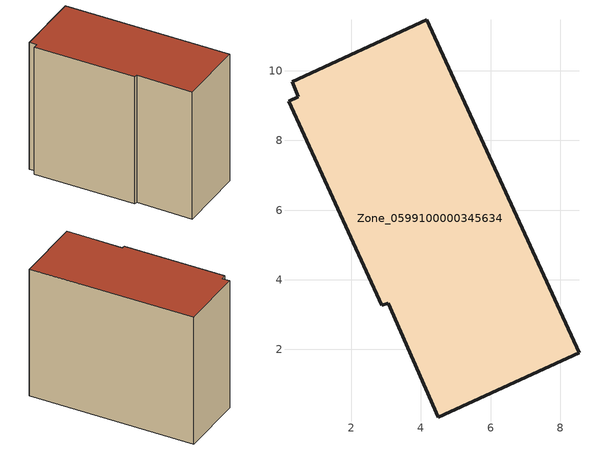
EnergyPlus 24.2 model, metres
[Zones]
Zone_0599100000345634
 floor ground (C_G): 4.17,11.46 8.54,1.91 4.49,0.06 3.06,3.33 2.87,3.27 0.2,9.12 0.48,9.26 0.3,9.69 z0
 wall outside (C_F): 8.54,1.91 4.17,11.46 0.3,9.69 0.48,9.26 0.2,9.12 2.87,3.27 3.06,3.33 4.49,0.06 8.54,1.91 z0:8.51
 roof outside (C_R): 3.06,3.33 4.49,0.06 8.54,1.91 4.17,11.46 0.3,9.69 0.48,9.26 0.2,9.12 2.87,3.27 z8.51
[BUILDING]
Pand.0599100000345634: North Axis=0; Terrain=City; Loads Convergence Tolerance Value=0.04; Temperature Convergence Tolerance Value=0.4; Solar Distribution=FullExterior; Maximum Number of Warmup Days=25; Minimum Number of Warmup Days=1
[Site:Location]
Rotterdam.The.Hague.AP_ZH_NLD Design_Conditions: Latitude=51.96; Longitude=4.45; Time Zone=1; Elevation=-4.5
[SITE:GROUNDTEMPERATURE:BUILDINGSURFACE]
18, 18, 18, 18, 18, 18, 18, 18, 18, 18, 18, 18
[MATERIAL] Thermal Absorptance=0.9; Solar Absorptance=0.7; Visible Absorptance=0.7
Name | Roughness | Thickness | Conductivity | Density | Specific Heat
G.TC.1992-2005 | MediumSmooth | 0.15 | 0.06 | 540 | 1210
F.TC.1992-2005 | Rough | 0.3 | 0.12 | 1920 | 840
R.TC.1992-2005 | MediumRough | 0.2 | 0.08 | 1500 | 1000
[CONSTRUCTION]
C_G: G.TC.1992-2005
C_F: F.TC.1992-2005
C_R: R.TC.1992-2005
[ZONE]
Zone_0599100000345634: Type=1; Multiplier=1; Ceiling Height=Autocalculate; Volume=Autocalculate; Floor Area=autocalculate; Part of Total Floor Area=Yes
[ZONEINFILTRATION:DESIGNFLOWRATE]
Infil_Zone_0599100000345634: Zone or ZoneList or Space or SpaceList=Zone_0599100000345634; Schedule=AlwaysOn; Design Flow Rate Calculation Method=Flow/Area; Flow Rate per Floor Area=0.0015; Constant Term Coefficient=1; Temperature Term Coefficient=0; Velocity Term Coefficient=0; Velocity Squared Term Coefficient=0
[HVACTEMPLATE:ZONE:IDEALLOADSAIRSYSTEM]
Zone_0599100000345634: Maximum Heating Supply Air Temperature=50; Minimum Cooling Supply Air Temperature=13; Maximum Heating Supply Air Humidity Ratio=0.0156; Minimum Cooling Supply Air Humidity Ratio=0.0077; Heating Limit=NoLimit; Cooling Limit=NoLimit; Dehumidification Control Type=ConstantSensibleHeatRatio; Cooling Sensible Heat Ratio=0.7; Dehumidification Setpoint=60; Humidification Control Type=None; Humidification Setpoint=30; Outdoor Air Method=None; Outdoor Air Flow Rate per Person=0.00944; Outdoor Air Flow Rate per Zone Floor Area=0; Outdoor Air Flow Rate per Zone=0; Demand Controlled Ventilation Type=None; Outdoor Air Economizer Type=NoEconomizer; Heat Recovery Type=None; Sensible Heat Recovery Effectiveness=0.7; Latent Heat Recovery Effectiveness=0.65
[ZONECONTROL:THERMOSTAT]
ThermostatControl_Zone_0599100000345634: Zone or ZoneList=Zone_0599100000345634; Control Type Schedule=DualSetpointControlType; Control 1=Thermostat_Zone_0599100000345634; Temperature Difference Between Cutout And Setpoint=0
[THERMOSTATSETPOINT:DUALSETPOINT]
Thermostat_Zone_0599100000345634: Heating Setpoint Temperature Schedule=HeatingSetpoint_Zone_0599100000345634; Cooling Setpoint Temperature Schedule=CoolingSetpoint_Zone_0599100000345634
[SCHEDULE:COMPACT]
HeatingSetpoint_Zone_0599100000345634: Through: 12/31, For: AllDays, Until: 24:00, 21
CoolingSetpoint_Zone_0599100000345634: Through: 12/31, For: AllDays, Until: 24:00, 24
DualSetpointControlType: Through: 12/31, For: AllDays, Until: 24:00, 4
AlwaysOn: Through: 12/31, For: AllDays, Until: 24:00, 1
